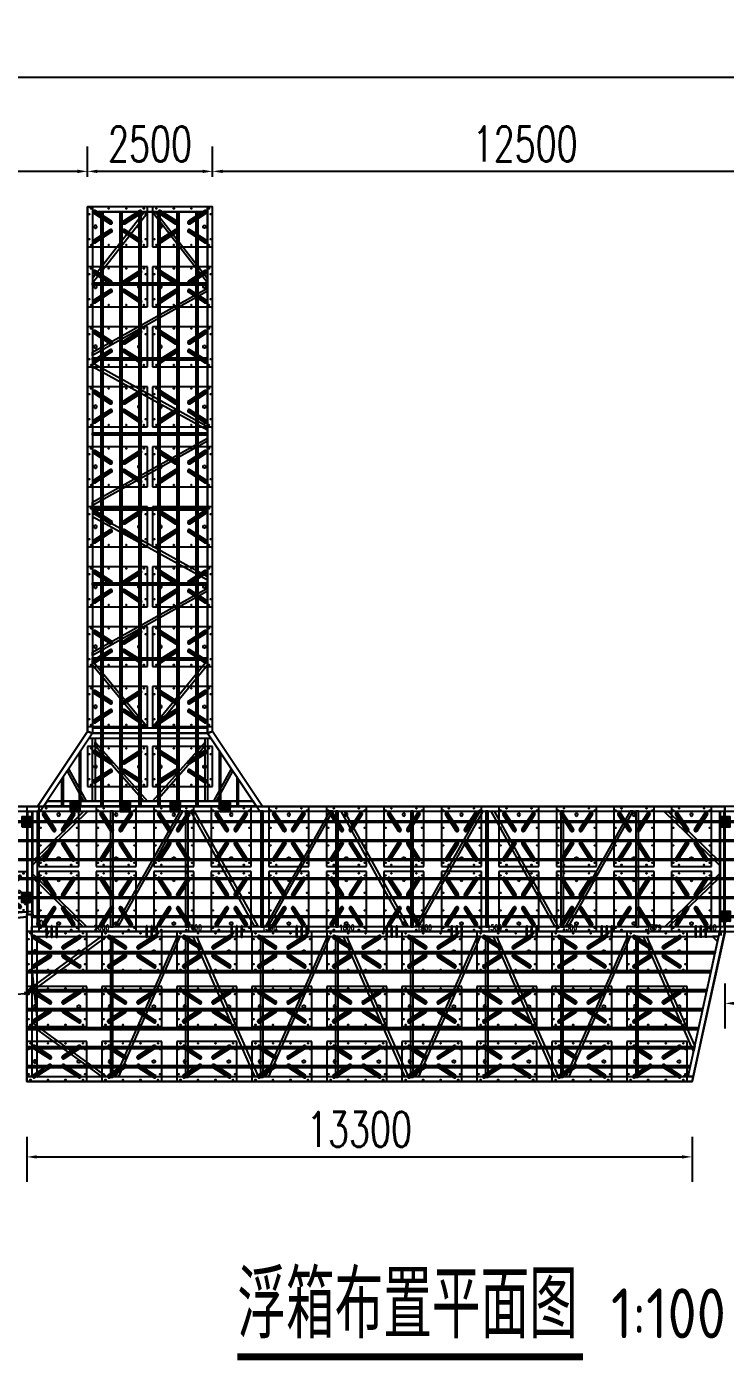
# Model space of a CAD drawing. Extents: x -89702 to 926017, y -610001 to -56924.
# Drawn here: x 317316 to 331281, y -326231 to -299554 of the extents above; entities that cross this region are included whole.
import ezdxf

# ---------------------------------------------------------------- set-up
doc = ezdxf.new("R2010")
doc.units = 0
doc.header["$LTSCALE"] = 10
doc.header["$MEASUREMENT"] = 0
doc.linetypes.add('ACAD_ISO14W100', pattern=[24, 12, -3, 0, -3, 0, -3, 0, -3])
for name, color, linetype in [('BJ02', 2, 'Continuous'), ('DIM_SYMB', 3, 'Continuous'), ('PUB_DIM', 3, 'Continuous'), ('PUB_TEXT', 7, 'Continuous'), ('W-ALUMINUM_FRAME铝架', 30, 'Continuous'), ('W-FLOAT_BOWL浮筒', 253, 'Continuous'), ('W-STEEL_FRAME钢架', 3, 'Continuous'), ('W-STEEL_KEEL钢龙骨', 5, 'Continuous')]:
    doc.layers.add(name, color=color, linetype=linetype)
doc.styles.get("Standard").update_dxf_attribs({"font": 'gbenor.shx', "bigfont": 'gbcbig.shx'})
doc.styles.add('STANDARD_T3', font='simplex.shx', dxfattribs={"width": 0.7, "bigfont": 'gbcbig.shx'})
doc.dimstyles.new('W&&200', dxfattribs={"dimtxt": 700, "dimasz": 200, "dimexe": 500, "dimexo": 600, "dimgap": 200, "dimtad": 1, "dimdec": 0, "dimzin": 0, "dimdsep": 46, "dimtxsty": 'STANDARD_T3', "dimcen": 0.09, "dimclrd": 1, "dimclre": 1, "dimclrt": 7, "dimazin": 2, "dimtfac": 1, "dimtdec": 0, "dimtix": 1, "dimtmove": 2, "dimatfit": 3, "dimfxl": 0, "dimtolj": 1, "dimtzin": 0, "dimarcsym": 0})
doc.dimstyles.new('W&&30', dxfattribs={"dimtxt": 105, "dimasz": 30, "dimexe": 75, "dimexo": 90, "dimgap": 30, "dimtad": 1, "dimdec": 0, "dimzin": 0, "dimdsep": 46, "dimtxsty": 'STANDARD_T3', "dimcen": 0.09, "dimclrd": 1, "dimclre": 1, "dimclrt": 7, "dimazin": 2, "dimtfac": 1, "dimtdec": 0, "dimtix": 1, "dimtmove": 2, "dimatfit": 3, "dimfxl": 0, "dimtolj": 1, "dimtzin": 0, "dimarcsym": 0})

# ---------------------------------------------------------------- blocks, each defined once
blk = doc.blocks.new('01')
h = blk.add_hatch()
h.set_pattern_fill('HOUND', color=77, scale=5)
h.set_pattern_definition([(0, (0, 0), (31.75, 7.9375), [127, -63.5]), (90, (0, 0), (-7.9375, -31.75), [127, -63.5])])
h.paths.add_polyline_path([(50227, 12928), (50227, 12728), (50427, 12728), (50427, 12928)])
h.paths.add_polyline_path([(50382, 12893, -1), (50402, 12893, -1)], flags=16)
h.paths.add_polyline_path([(50252, 12893, -1), (50272, 12893, -1)], flags=16)
h.paths.add_polyline_path([(50402, 12763, -1), (50382, 12763, -1)], flags=16)
h.paths.add_polyline_path([(50272, 12763, -1), (50252, 12763, -1)], flags=16)
at = {"color": 251}
blk.add_lwpolyline([(50227, 12928), (50427, 12928), (50427, 12728), (50227, 12728)], close=True, dxfattribs=at)
at = {"color": 6}
for centre in [(50262, 12893), (50392, 12893), (50262, 12763), (50392, 12763)]:
    blk.add_circle(centre, 10, dxfattribs=at)
blk = doc.blocks.new('*U1001')
at = {"color": 4}
blk.add_lwpolyline([(-6627, 17.5), (6627, 17.5), (6627, -17.5), (-6627, -17.5)], close=True, dxfattribs=at)
blk = doc.blocks.new('*U1002')
at = {"layer": 'W-STEEL_KEEL钢龙骨', "color": 0, "linetype": 'ByBlock', "lineweight": -2, "transparency": 16777216}
for p in [(0, 1900), (0, 1520), (0, 1140), (0, 760), (0, 380), (0, 0)]:
    blk.add_blockref('*U1001', p, dxfattribs=at)
blk = doc.blocks.new('*U1005')
at = {"color": 1}
blk.add_lwpolyline([(-25, 1406.5), (25, 1406.5), (25, -1406.5), (-25, -1406.5)], close=True, dxfattribs=at)
blk = doc.blocks.new('*U1006')
at = {"layer": 'W-ALUMINUM_FRAME铝架', "color": 0, "linetype": 'ByBlock', "lineweight": -2, "transparency": 16777216}
for p in [(0, 0), (1500, 0), (3000, 0), (4500, 0), (6000, 0), (7500, 0), (9000, 0), (10500, 0)]:
    blk.add_blockref('*U1005', p, dxfattribs=at)
blk = doc.blocks.new('*U1011')
at = {"color": 1}
blk.add_lwpolyline([(-25, 1156.5), (25, 1156.5), (25, -1156.5), (-25, -1156.5)], close=True, dxfattribs=at)
blk = doc.blocks.new('*U1012')
at = {"layer": 'W-ALUMINUM_FRAME铝架', "color": 0, "linetype": 'ByBlock', "lineweight": -2, "transparency": 16777216}
for p in [(0, 0), (1500, 0), (3000, 0), (4500, 0), (6000, 0), (7500, 0), (9000, 0), (10500, 0)]:
    blk.add_blockref('*U1011', p, dxfattribs=at)
blk = doc.blocks.new('*U1021')
at = {"layer": 'W-STEEL_FRAME钢架', "color": 1, "linetype": 'ByBlock'}
blk.add_lwpolyline([(-25, 1150), (25, 1150), (25, -1150), (-25, -1150)], close=True, dxfattribs=at)
blk = doc.blocks.new('*U1022')
at = {"layer": 'W-ALUMINUM_FRAME铝架', "color": 0, "linetype": 'ByBlock', "lineweight": -2, "transparency": 16777216}
for p in [(0, 0), (1500, 0), (3000, 0), (4500, 0), (6000, 0), (7500, 0)]:
    blk.add_blockref('*U1021', p, dxfattribs=at)
blk = doc.blocks.new('*U1023')
at = {"layer": 'W-STEEL_KEEL钢龙骨', "color": 4}
blk.add_lwpolyline([(5950, -18), (-5930, -18), (-5930, 17), (5950, 17)], close=True, dxfattribs=at)
blk = doc.blocks.new('*U1024')
at = {"layer": 'W-STEEL_KEEL钢龙骨', "color": 0, "linetype": 'ByBlock', "lineweight": -2, "transparency": 16777216}
for p in [(0, 1900), (0, 1520), (0, 1140), (0, 760), (0, 380), (0, 0)]:
    blk.add_blockref('*U1023', p, dxfattribs=at)
blk = doc.blocks.new('*D1121')
at = {"layer": 'Defpoints', "color": 0, "transparency": 16777216}
for p in [(321031, -302448), (321031, -303155), (333531, -303155)]:
    blk.add_point(p, dxfattribs=at)
at = {"layer": 'W-STEEL_FRAME钢架', "color": 1, "lineweight": -2, "transparency": 16777216}
for p, q in [((321031, -302555), (321031, -301948)), ((333531, -302555), (333531, -301948)), ((333331, -302448), (321231, -302448))]:
    blk.add_line(p, q, dxfattribs=at)
at = {"layer": 'W-STEEL_FRAME钢架', "color": 1, "transparency": 16777216}
for points in [[(321231, -302415), (321231, -302482), (321031, -302448)], [(333331, -302415), (333331, -302482), (333531, -302448)]]:
    blk.add_solid(points, dxfattribs=at)
at = {"layer": 'W-STEEL_FRAME钢架', "color": 7, "transparency": 16777216, "insert": (327281, -301898), "char_height": 700, "attachment_point": 5, "style": 'STANDARD_T3'}
blk.add_mtext('\\A1;12500', dxfattribs=at)
blk = doc.blocks.new('*D1122')
at = {"layer": 'Defpoints', "color": 0, "transparency": 16777216}
for p in [(318531, -302448), (318531, -303155), (321031, -303155)]:
    blk.add_point(p, dxfattribs=at)
at = {"layer": 'W-STEEL_FRAME钢架', "color": 1, "lineweight": -2, "transparency": 16777216}
for p, q in [((318531, -302555), (318531, -301948)), ((321031, -302555), (321031, -301948)), ((320831, -302448), (318731, -302448))]:
    blk.add_line(p, q, dxfattribs=at)
at = {"layer": 'W-STEEL_FRAME钢架', "color": 1, "transparency": 16777216}
for points in [[(318731, -302415), (318731, -302482), (318531, -302448)], [(320831, -302415), (320831, -302482), (321031, -302448)]]:
    blk.add_solid(points, dxfattribs=at)
at = {"layer": 'W-STEEL_FRAME钢架', "color": 7, "transparency": 16777216, "insert": (319781, -301898), "char_height": 700, "attachment_point": 5, "style": 'STANDARD_T3'}
blk.add_mtext('\\A1;2500', dxfattribs=at)
blk = doc.blocks.new('*D1123')
at = {"layer": 'Defpoints', "color": 0, "transparency": 16777216}
for p in [(310831, -302448), (318531, -303155), (310831, -315155)]:
    blk.add_point(p, dxfattribs=at)
at = {"layer": 'W-STEEL_FRAME钢架', "color": 1, "lineweight": -2, "transparency": 16777216}
for p, q in [((310831, -302848), (310831, -301948)), ((318531, -302555), (318531, -301948)), ((318331, -302448), (311031, -302448))]:
    blk.add_line(p, q, dxfattribs=at)
at = {"layer": 'W-STEEL_FRAME钢架', "color": 1, "transparency": 16777216}
for points in [[(311031, -302415), (311031, -302482), (310831, -302448)], [(318331, -302415), (318331, -302482), (318531, -302448)]]:
    blk.add_solid(points, dxfattribs=at)
at = {"layer": 'W-STEEL_FRAME钢架', "color": 7, "transparency": 16777216, "insert": (314681, -301898), "char_height": 700, "attachment_point": 5, "style": 'STANDARD_T3'}
blk.add_mtext('\\A1;7700', dxfattribs=at)
blk = doc.blocks.new('*D1131')
at = {"layer": 'Defpoints', "color": 0, "transparency": 16777216}
for p in [(317316, -317360), (314353, -317655), (317467, -318871)]:
    blk.add_point(p, dxfattribs=at)
at = {"layer": 'W-STEEL_FRAME钢架', "color": 1, "lineweight": -2, "transparency": 16777216}
for p, q in [((317427, -318473), (317516, -319369)), ((314464, -318769), (314553, -319664)), ((314703, -319147), (317267, -318891))]:
    blk.add_line(p, q, dxfattribs=at)
at = {"layer": 'W-STEEL_FRAME钢架', "color": 1, "transparency": 16777216}
for points in [[(317264, -318858), (317271, -318924), (317467, -318871)], [(314700, -319114), (314706, -319180), (314504, -319167)]]:
    blk.add_solid(points, dxfattribs=at)
at = {"layer": 'W-STEEL_FRAME钢架', "color": 7, "transparency": 16777216, "insert": (315931, -318472), "char_height": 700, "attachment_point": 5, "rotation": 5.6956, "style": 'STANDARD_T3'}
blk.add_mtext('\\A1;2977', dxfattribs=at)
blk = doc.blocks.new('*D1132')
at = {"layer": 'Defpoints', "color": 0, "transparency": 16777216}
for p in [(317316, -320655), (330616, -320655), (330616, -322162)]:
    blk.add_point(p, dxfattribs=at)
at = {"layer": 'W-STEEL_FRAME钢架', "color": 1, "lineweight": -2, "transparency": 16777216}
for p, q in [((317316, -321762), (317316, -322662)), ((330616, -321762), (330616, -322662)), ((317516, -322162), (330416, -322162))]:
    blk.add_line(p, q, dxfattribs=at)
at = {"layer": 'W-STEEL_FRAME钢架', "color": 1, "transparency": 16777216}
for points in [[(317516, -322129), (317516, -322195), (317316, -322162)], [(330416, -322129), (330416, -322195), (330616, -322162)]]:
    blk.add_solid(points, dxfattribs=at)
at = {"layer": 'W-STEEL_FRAME钢架', "color": 7, "transparency": 16777216, "insert": (323966, -321612), "char_height": 700, "attachment_point": 5, "style": 'STANDARD_T3'}
blk.add_mtext('\\A1;13300', dxfattribs=at)
blk = doc.blocks.new('*D1133')
at = {"layer": 'Defpoints', "color": 0, "transparency": 16777216}
for p in [(331273, -317656), (357781, -317655), (357781, -319090)]:
    blk.add_point(p, dxfattribs=at)
at = {"layer": 'W-STEEL_FRAME钢架', "color": 1, "lineweight": -2, "transparency": 16777216}
for p, q in [((331273, -318691), (331273, -319591)), ((357781, -318690), (357781, -319590)), ((331473, -319091), (357581, -319090))]:
    blk.add_line(p, q, dxfattribs=at)
at = {"layer": 'W-STEEL_FRAME钢架', "color": 1, "transparency": 16777216}
for points in [[(331473, -319057), (331473, -319124), (331273, -319091)], [(357581, -319056), (357581, -319123), (357781, -319090)]]:
    blk.add_solid(points, dxfattribs=at)
at = {"layer": 'W-STEEL_FRAME钢架', "color": 7, "transparency": 16777216, "insert": (344527, -318540), "char_height": 700, "attachment_point": 5, "rotation": 0.0018, "style": 'STANDARD_T3'}
blk.add_mtext('\\A1;26508', dxfattribs=at)
blk = doc.blocks.new('*D1134')
at = {"layer": 'Defpoints', "color": 0, "transparency": 16777216}
for p in [(331273, -317656), (333175, -318073), (330616, -320655)]:
    blk.add_point(p, dxfattribs=at)
at = {"layer": 'W-STEEL_FRAME钢架', "color": 1, "lineweight": -2, "transparency": 16777216}
for p, q in [((332784, -317987), (333663, -318180)), ((332560, -320877), (333132, -318268)), ((332127, -320987), (333006, -321179))]:
    blk.add_line(p, q, dxfattribs=at)
at = {"layer": 'W-STEEL_FRAME钢架', "color": 1, "transparency": 16777216}
for points in [[(333100, -318261), (333165, -318276), (333175, -318073)], [(332528, -320870), (332593, -320884), (332517, -321072)]]:
    blk.add_solid(points, dxfattribs=at)
at = {"layer": 'W-STEEL_FRAME钢架', "color": 7, "transparency": 16777216, "insert": (332309, -319455), "char_height": 700, "attachment_point": 5, "rotation": 77.6347, "style": 'STANDARD_T3'}
blk.add_mtext('\\A1;3070', dxfattribs=at)
blk = doc.blocks.new('fx1200')
for p, q in [((1200, 276), (0, 276)), ((0, 276), (0, -524)), ((1200, -524), (1200, 276)), ((121, 187), (116, 177)), ((116, 177), (118, 165)), ((118, 165), (121, 155)), ((128, 196), (121, 187)), ((121, 155), (129, 147)), ((126, 172), (129, 182)), ((128, 162), (126, 172)), ((139, 201), (128, 196)), ((134, 155), (128, 162)), ((129, 182), (136, 190)), ((129, 172), (131, 180)), ((131, 164), (129, 172)), ((137, 159), (129, 147)), ((129, 147), (453, -63)), ((131, 180), (137, 187)), ((137, 159), (131, 164)), ((134, 155), (458, -56)), ((136, 190), (145, 192)), ((137, 187), (145, 189)), ((153, 185), (137, 159)), ((461, -53), (137, 159)), ((150, 201), (139, 201)), ((145, 192), (155, 189)), ((145, 189), (153, 185)), ((159, 197), (150, 201)), ((159, 197), (153, 185)), ((153, 185), (477, -24)), ((478, -21), (155, 189)), ((483, -12), (159, 197)), ((1041, 197), (717, -12)), ((1045, 189), (722, -21)), ((723, -24), (1047, 185)), ((1064, 159), (741, -53)), ((742, -56), (1066, 155)), ((747, -63), (1071, 147)), ((1052, 201), (1041, 197)), ((1047, 185), (1041, 197)), ((1045, 189), (1055, 192)), ((1047, 185), (1055, 189)), ((1047, 185), (1064, 159)), ((1063, 201), (1052, 201)), ((1055, 192), (1064, 190)), ((1055, 189), (1063, 187)), ((1072, 196), (1063, 201)), ((1063, 187), (1069, 180)), ((1064, 190), (1072, 182)), ((1069, 164), (1064, 159)), ((1064, 159), (1071, 147)), ((1072, 162), (1066, 155)), ((1069, 180), (1071, 172)), ((1071, 172), (1069, 164)), ((1071, 147), (1079, 155)), ((1080, 187), (1072, 196)), ((1072, 182), (1076, 172)), ((1076, 172), (1072, 162)), ((1079, 155), (1084, 165)), ((1084, 177), (1080, 187)), ((1084, 165), (1084, 177)), ((453, -184), (129, -393)), ((132, -123), (134, -113)), ((134, -135), (132, -123)), ((134, -113), (140, -103)), ((140, -145), (134, -135)), ((458, -192), (134, -402)), ((137, -405), (461, -195)), ((140, -103), (150, -96)), ((150, -150), (140, -145)), ((150, -96), (161, -95)), ((161, -153), (150, -150)), ((477, -222), (153, -433)), ((155, -437), (478, -225)), ((159, -443), (483, -234)), ((161, -95), (171, -96)), ((171, -150), (161, -153)), ((171, -96), (180, -103)), ((180, -145), (171, -150)), ((180, -103), (187, -113)), ((187, -135), (180, -145)), ((187, -113), (188, -123)), ((188, -123), (187, -135)), ((461, -53), (453, -63)), ((453, -63), (464, -68)), ((464, -180), (453, -184)), ((453, -184), (461, -195)), ((467, -59), (458, -56)), ((458, -192), (467, -189)), ((461, -53), (477, -24)), ((469, -54), (461, -53)), ((461, -195), (469, -192)), ((461, -195), (477, -222)), ((464, -68), (475, -68)), ((475, -180), (464, -180)), ((478, -56), (467, -59)), ((467, -189), (478, -190)), ((475, -53), (469, -54)), ((469, -192), (475, -194)), ((482, -48), (475, -53)), ((475, -68), (485, -63)), ((485, -185), (475, -180)), ((475, -194), (482, -200)), ((483, -12), (477, -24)), ((477, -24), (482, -31)), ((482, -217), (477, -222)), ((477, -222), (483, -234)), ((478, -21), (485, -29)), ((485, -49), (478, -56)), ((478, -190), (485, -199)), ((485, -219), (478, -225)), ((482, -31), (485, -39)), ((485, -39), (482, -48)), ((482, -200), (485, -209)), ((485, -209), (482, -217)), ((491, -21), (483, -12)), ((483, -234), (491, -225)), ((485, -29), (488, -39)), ((488, -39), (485, -49)), ((485, -63), (493, -54)), ((493, -194), (485, -185)), ((485, -199), (488, -209)), ((488, -209), (485, -219)), ((496, -31), (491, -21)), ((491, -225), (496, -215)), ((493, -54), (496, -43)), ((496, -204), (493, -194)), ((496, -43), (496, -31)), ((496, -215), (496, -204)), ((709, -21), (704, -31)), ((704, -31), (704, -43)), ((704, -43), (707, -54)), ((707, -194), (704, -204)), ((704, -204), (704, -215)), ((704, -215), (709, -225)), ((707, -54), (715, -63)), ((715, -185), (707, -194)), ((717, -12), (709, -21)), ((709, -225), (717, -234)), ((712, -39), (715, -29)), ((715, -49), (712, -39)), ((712, -209), (715, -199)), ((715, -219), (712, -209)), ((715, -29), (722, -21)), ((723, -56), (715, -49)), ((715, -63), (725, -68)), ((725, -180), (715, -185)), ((715, -199), (723, -190)), ((722, -225), (715, -219)), ((717, -12), (723, -24)), ((717, -39), (718, -31)), ((718, -48), (717, -39)), ((717, -209), (718, -200)), ((718, -217), (717, -209)), ((723, -222), (717, -234)), ((717, -234), (1041, -443)), ((718, -31), (723, -24)), ((725, -53), (718, -48)), ((718, -200), (725, -194)), ((723, -222), (718, -217)), ((722, -225), (1045, -437)), ((741, -53), (723, -24)), ((733, -59), (723, -56)), ((723, -190), (733, -189)), ((741, -195), (723, -222)), ((1047, -433), (723, -222)), ((733, -54), (725, -53)), ((725, -68), (736, -68)), ((736, -180), (725, -180)), ((725, -194), (733, -192)), ((741, -53), (733, -54)), ((742, -56), (733, -59)), ((733, -189), (742, -192)), ((733, -192), (741, -195)), ((736, -68), (747, -63)), ((747, -184), (736, -180)), ((741, -53), (747, -63)), ((747, -184), (741, -195)), ((741, -195), (1064, -405)), ((1066, -402), (742, -192)), ((1071, -393), (747, -184)), ((1015, -113), (1012, -123)), ((1012, -123), (1015, -135)), ((1020, -103), (1015, -113)), ((1015, -135), (1020, -145)), ((1029, -96), (1020, -103)), ((1020, -145), (1029, -150)), ((1041, -95), (1029, -96)), ((1029, -150), (1041, -153)), ((1050, -96), (1041, -95)), ((1041, -153), (1050, -150)), ((1060, -103), (1050, -96)), ((1050, -150), (1060, -145)), ((1066, -113), (1060, -103)), ((1060, -145), (1066, -135)), ((1068, -123), (1066, -113)), ((1066, -135), (1068, -123)), ((0, -524), (1200, -524)), ((118, -412), (116, -423)), ((116, -423), (121, -435)), ((121, -402), (118, -412)), ((129, -393), (121, -402)), ((121, -435), (128, -443)), ((126, -420), (128, -410)), ((129, -430), (126, -420)), ((128, -410), (134, -402)), ((128, -443), (139, -448)), ((129, -393), (137, -405)), ((129, -420), (131, -412)), ((131, -428), (129, -420)), ((136, -437), (129, -430)), ((131, -412), (137, -405)), ((137, -433), (131, -428)), ((145, -438), (136, -437)), ((153, -433), (137, -405)), ((145, -435), (137, -433)), ((139, -448), (150, -448)), ((153, -433), (145, -435)), ((155, -437), (145, -438)), ((150, -448), (159, -443)), ((153, -433), (159, -443)), ((1041, -443), (1047, -433)), ((1041, -443), (1052, -448)), ((1055, -438), (1045, -437)), ((1047, -433), (1064, -405)), ((1055, -435), (1047, -433)), ((1052, -448), (1063, -448)), ((1063, -433), (1055, -435)), ((1064, -437), (1055, -438)), ((1069, -428), (1063, -433)), ((1063, -448), (1072, -443)), ((1071, -393), (1064, -405)), ((1064, -405), (1069, -412)), ((1072, -430), (1064, -437)), ((1066, -402), (1072, -410)), ((1069, -412), (1071, -420)), ((1071, -420), (1069, -428)), ((1079, -402), (1071, -393)), ((1072, -410), (1076, -420)), ((1076, -420), (1072, -430)), ((1072, -443), (1080, -435)), ((1084, -412), (1079, -402)), ((1080, -435), (1084, -423)), ((1084, -423), (1084, -412))]:
    blk.add_line(p, q)
for centre in [(35, 126), (75, 241), (425, 241), (775, 241), (1125, 241), (1165, 126), (35, -374), (75, -489), (425, -489), (775, -489), (1125, -489), (1165, -374)]:
    blk.add_circle(centre, 7)
blk = doc.blocks.new('*U1099')
at = {"layer": 'W-FLOAT_BOWL浮筒', "xscale": -1, "rotation": 180}
for p in [(-1250, -124), (50, -124)]:
    blk.add_blockref('fx1200', p, dxfattribs=at)
blk = doc.blocks.new('*U1100')
at = {"layer": 'W-FLOAT_BOWL浮筒', "color": 0, "linetype": 'ByBlock', "lineweight": -2, "transparency": 16777216}
for p in [(0, 0), (0, -1200), (0, -2400), (0, -3600), (0, -4800), (0, -6000), (0, -7200), (0, -8400), (0, -9600), (0, -10800)]:
    blk.add_blockref('*U1099', p, dxfattribs=at)
blk = doc.blocks.new('*U1103')
at = {"layer": 'W-FLOAT_BOWL浮筒', "xscale": -1}
for p in [(600, 1224), (600, 124), (600, -976)]:
    blk.add_blockref('fx1200', p, dxfattribs=at)
blk = doc.blocks.new('*U1104')
at = {"layer": 'W-FLOAT_BOWL浮筒', "color": 0, "linetype": 'ByBlock', "lineweight": -2, "transparency": 16777216}
for p in [(0, 0), (1500, 0), (3000, 0), (4500, 0), (6000, 0), (7500, 0), (9000, 0), (10500, 0), (12000, 0)]:
    blk.add_blockref('*U1103', p, dxfattribs=at)
blk = doc.blocks.new('*U1111')
at = {"layer": 'W-FLOAT_BOWL浮筒', "rotation": 90.00000000101699}
for p in [(-124, 50), (-124, -1250)]:
    blk.add_blockref('fx1200', p, dxfattribs=at)
blk = doc.blocks.new('*U1112')
at = {"layer": 'W-FLOAT_BOWL浮筒', "color": 0, "linetype": 'ByBlock', "lineweight": -2, "transparency": 16777216}
for p in [(0, 0), (1150, 0), (2300, 0), (3450, 0), (4600, 0), (5750, 0), (6900, 0), (8050, 0), (9200, 0), (10350, 0), (11500, 0), (12650, 0)]:
    blk.add_blockref('*U1111', p, dxfattribs=at)
blk = doc.blocks.new('*U1115')
at = {"layer": 'W-FLOAT_BOWL浮筒', "rotation": 180.0000000010169}
blk.add_blockref('fx1200', (600, -124), dxfattribs=at)
blk = doc.blocks.new('*U1116')
at = {"layer": 'W-FLOAT_BOWL浮筒', "color": 0, "linetype": 'ByBlock', "lineweight": -2, "transparency": 16777216}
for p in [(-4200, 0), (-2800, 0), (-1400, 0), (0, 0)]:
    blk.add_blockref('*U1115', p, dxfattribs=at)
blk = doc.blocks.new('1')
at = {"lineweight": -3}
for p, q in [((-1521933, 1214352), (-1521931, 1214355)), ((-1521933, 1214136), (-1521933, 1214352)), ((-1521919, 1214352), (-1521933, 1214352)), ((-1521921, 1214355), (-1521931, 1214355)), ((-1521919, 1214352), (-1521921, 1214355)), ((-1521919, 1214136), (-1521919, 1214352)), ((-1521938, 1214338), (-1521935, 1214338)), ((-1521938, 1214336), (-1521931, 1214336)), ((-1521938, 1214336), (-1521914, 1214336)), ((-1521938, 1214136), (-1521931, 1214136)), ((-1521938, 1214136), (-1521914, 1214136)), ((-1521938, 1214134), (-1521935, 1214134)), ((-1521936, 1214341), (-1521936, 1214346)), ((-1521936, 1214346), (-1521916, 1214346)), ((-1521935, 1214341), (-1521936, 1214341)), ((-1521935, 1214131), (-1521936, 1214131)), ((-1521936, 1214131), (-1521936, 1214126)), ((-1521936, 1214126), (-1521916, 1214126)), ((-1521934, 1214347), (-1521932, 1214347)), ((-1521934, 1214125), (-1521932, 1214125)), ((-1521932, 1214347), (-1521919, 1214347)), ((-1521932, 1214346), (-1521932, 1214341)), ((-1521932, 1214126), (-1521932, 1214131)), ((-1521932, 1214125), (-1521919, 1214125)), ((-1521919, 1214347), (-1521921, 1214347)), ((-1521921, 1214346), (-1521921, 1214341)), ((-1521921, 1214126), (-1521921, 1214131)), ((-1521919, 1214125), (-1521921, 1214125)), ((-1521917, 1214341), (-1521916, 1214341)), ((-1521914, 1214338), (-1521917, 1214338)), ((-1521914, 1214134), (-1521917, 1214134)), ((-1521917, 1214131), (-1521916, 1214131)), ((-1521916, 1214341), (-1521916, 1214346)), ((-1521916, 1214131), (-1521916, 1214126))]:
    blk.add_line(p, q, dxfattribs=at)
at = {"color": 6, "lineweight": -3}
for p, q in [((-1521931, 1214136), (-1521931, 1214355)), ((-1521921, 1214136), (-1521921, 1214355))]:
    blk.add_line(p, q, dxfattribs=at)
at = {"color": 1}
for p, q in [((-1521936, 1214346), (-1521934, 1214347)), ((-1521919, 1214347), (-1521916, 1214346))]:
    blk.add_line(p, q, dxfattribs=at)
at = {"lineweight": -3}
for points in [[(-1521933, 1214336), (-1521938, 1214336), (-1521938, 1214338), (-1521914, 1214338), (-1521914, 1214336), (-1521919, 1214336)], [(-1521933, 1214136), (-1521938, 1214136), (-1521938, 1214134), (-1521914, 1214134), (-1521914, 1214136), (-1521919, 1214136)], [(-1521935, 1214338), (-1521935, 1214341), (-1521917, 1214341), (-1521917, 1214338)], [(-1521935, 1214134), (-1521935, 1214131), (-1521917, 1214131), (-1521917, 1214134)]]:
    blk.add_lwpolyline(points, dxfattribs=at)
for centre, radius, start, end in [((-1521934, 1214129), 3.22, 223.6028, 316.3972), ((-1521926, 1214140), 14.7, 248.7607, 291.2393), ((-1521919, 1214129), 3.22, 223.6028, 316.3972)]:
    blk.add_arc(centre, radius, start, end, dxfattribs=at)
blk = doc.blocks.new('*D1571')
at = {"color": 1, "lineweight": -2, "transparency": 16777216}
for p, q in [((317445, -317655), (317785, -317655)), ((317815, -317665), (317815, -317580)), ((317415, -317745), (317415, -317730))]:
    blk.add_line(p, q, dxfattribs=at)
at = {"color": 1, "transparency": 16777216}
for points in [[(317445, -317650), (317445, -317660), (317415, -317655)], [(317785, -317650), (317785, -317660), (317815, -317655)]]:
    blk.add_solid(points, dxfattribs=at)
at = {"layer": 'Defpoints', "color": 0, "transparency": 16777216}
for p in [(317415, -317655), (317815, -317655), (317815, -317755)]:
    blk.add_point(p, dxfattribs=at)
at = {"color": 7, "transparency": 16777216, "insert": (317606, -317483), "char_height": 105, "attachment_point": 5, "style": 'STANDARD_T3'}
blk.add_mtext('\\A1;400', dxfattribs=at)
blk = doc.blocks.new('*D1572')
at = {"color": 1, "lineweight": -2, "transparency": 16777216}
for p, q in [((317815, -317665), (317815, -317580)), ((317845, -317655), (319785, -317655)), ((319815, -317627), (319815, -317730))]:
    blk.add_line(p, q, dxfattribs=at)
at = {"color": 1, "transparency": 16777216}
for points in [[(317845, -317650), (317845, -317660), (317815, -317655)], [(319785, -317650), (319785, -317660), (319815, -317655)]]:
    blk.add_solid(points, dxfattribs=at)
at = {"layer": 'Defpoints', "color": 0, "transparency": 16777216}
for p in [(319815, -317537), (319815, -317655), (317815, -317755)]:
    blk.add_point(p, dxfattribs=at)
at = {"color": 7, "transparency": 16777216, "insert": (318815, -317573), "char_height": 105, "attachment_point": 5, "style": 'STANDARD_T3'}
blk.add_mtext('\\A1;2000', dxfattribs=at)
blk = doc.blocks.new('*D1573')
at = {"color": 1, "lineweight": -2, "transparency": 16777216}
for p, q in [((319815, -317627), (319815, -317730)), ((319845, -317655), (321485, -317655)), ((321515, -317627), (321515, -317730))]:
    blk.add_line(p, q, dxfattribs=at)
at = {"color": 1, "transparency": 16777216}
for points in [[(319845, -317650), (319845, -317660), (319815, -317655)], [(321485, -317650), (321485, -317660), (321515, -317655)]]:
    blk.add_solid(points, dxfattribs=at)
at = {"layer": 'Defpoints', "color": 0, "transparency": 16777216}
for p in [(319815, -317537), (321515, -317537), (321515, -317655)]:
    blk.add_point(p, dxfattribs=at)
at = {"color": 7, "transparency": 16777216, "insert": (320665, -317573), "char_height": 105, "attachment_point": 5, "style": 'STANDARD_T3'}
blk.add_mtext('\\A1;1700', dxfattribs=at)
blk = doc.blocks.new('*D1574')
at = {"color": 1, "lineweight": -2, "transparency": 16777216}
for p, q in [((321515, -317627), (321515, -317730)), ((321545, -317655), (322785, -317655)), ((322815, -317627), (322815, -317730))]:
    blk.add_line(p, q, dxfattribs=at)
at = {"color": 1, "transparency": 16777216}
for points in [[(321545, -317650), (321545, -317660), (321515, -317655)], [(322785, -317650), (322785, -317660), (322815, -317655)]]:
    blk.add_solid(points, dxfattribs=at)
at = {"layer": 'Defpoints', "color": 0, "transparency": 16777216}
for p in [(321515, -317537), (322815, -317537), (322815, -317655)]:
    blk.add_point(p, dxfattribs=at)
at = {"color": 7, "transparency": 16777216, "insert": (322165, -317573), "char_height": 105, "attachment_point": 5, "style": 'STANDARD_T3'}
blk.add_mtext('\\A1;1300', dxfattribs=at)
blk = doc.blocks.new('*D1575')
at = {"color": 1, "lineweight": -2, "transparency": 16777216}
for p, q in [((322815, -317627), (322815, -317730)), ((322845, -317655), (324585, -317655)), ((324615, -317627), (324615, -317730))]:
    blk.add_line(p, q, dxfattribs=at)
at = {"color": 1, "transparency": 16777216}
for points in [[(322845, -317650), (322845, -317660), (322815, -317655)], [(324585, -317650), (324585, -317660), (324615, -317655)]]:
    blk.add_solid(points, dxfattribs=at)
at = {"layer": 'Defpoints', "color": 0, "transparency": 16777216}
for p in [(322815, -317537), (324615, -317537), (324615, -317655)]:
    blk.add_point(p, dxfattribs=at)
at = {"color": 7, "transparency": 16777216, "insert": (323715, -317573), "char_height": 105, "attachment_point": 5, "style": 'STANDARD_T3'}
blk.add_mtext('\\A1;1800', dxfattribs=at)
blk = doc.blocks.new('*D1576')
at = {"color": 1, "lineweight": -2, "transparency": 16777216}
for p, q in [((324615, -317627), (324615, -317730)), ((324645, -317655), (325885, -317655)), ((325915, -317627), (325915, -317730))]:
    blk.add_line(p, q, dxfattribs=at)
at = {"color": 1, "transparency": 16777216}
for points in [[(324645, -317650), (324645, -317660), (324615, -317655)], [(325885, -317650), (325885, -317660), (325915, -317655)]]:
    blk.add_solid(points, dxfattribs=at)
at = {"layer": 'Defpoints', "color": 0, "transparency": 16777216}
for p in [(324615, -317537), (325915, -317537), (325915, -317655)]:
    blk.add_point(p, dxfattribs=at)
at = {"color": 7, "transparency": 16777216, "insert": (325265, -317573), "char_height": 105, "attachment_point": 5, "style": 'STANDARD_T3'}
blk.add_mtext('\\A1;1300', dxfattribs=at)
blk = doc.blocks.new('*D1577')
at = {"color": 1, "lineweight": -2, "transparency": 16777216}
for p, q in [((325915, -317627), (325915, -317730)), ((325945, -317655), (327385, -317655)), ((327415, -317627), (327415, -317730))]:
    blk.add_line(p, q, dxfattribs=at)
at = {"color": 1, "transparency": 16777216}
for points in [[(325945, -317650), (325945, -317660), (325915, -317655)], [(327385, -317650), (327385, -317660), (327415, -317655)]]:
    blk.add_solid(points, dxfattribs=at)
at = {"layer": 'Defpoints', "color": 0, "transparency": 16777216}
for p in [(325915, -317537), (327415, -317537), (327415, -317655)]:
    blk.add_point(p, dxfattribs=at)
at = {"color": 7, "transparency": 16777216, "insert": (326665, -317573), "char_height": 105, "attachment_point": 5, "style": 'STANDARD_T3'}
blk.add_mtext('\\A1;1500', dxfattribs=at)
blk = doc.blocks.new('*D1578')
at = {"color": 1, "lineweight": -2, "transparency": 16777216}
for p, q in [((327415, -317627), (327415, -317730)), ((327445, -317655), (328885, -317655)), ((328915, -317627), (328915, -317730))]:
    blk.add_line(p, q, dxfattribs=at)
at = {"color": 1, "transparency": 16777216}
for points in [[(327445, -317650), (327445, -317660), (327415, -317655)], [(328885, -317650), (328885, -317660), (328915, -317655)]]:
    blk.add_solid(points, dxfattribs=at)
at = {"layer": 'Defpoints', "color": 0, "transparency": 16777216}
for p in [(327415, -317537), (328915, -317537), (328915, -317655)]:
    blk.add_point(p, dxfattribs=at)
at = {"color": 7, "transparency": 16777216, "insert": (328165, -317573), "char_height": 105, "attachment_point": 5, "style": 'STANDARD_T3'}
blk.add_mtext('\\A1;1500', dxfattribs=at)
blk = doc.blocks.new('*D1579')
at = {"color": 1, "lineweight": -2, "transparency": 16777216}
for p, q in [((328915, -317627), (328915, -317730)), ((328945, -317655), (330763, -317655)), ((330793, -317627), (330793, -317730))]:
    blk.add_line(p, q, dxfattribs=at)
at = {"color": 1, "transparency": 16777216}
for points in [[(328945, -317650), (328945, -317660), (328915, -317655)], [(330763, -317650), (330763, -317660), (330793, -317655)]]:
    blk.add_solid(points, dxfattribs=at)
at = {"layer": 'Defpoints', "color": 0, "transparency": 16777216}
for p in [(328915, -317537), (330793, -317537), (330793, -317655)]:
    blk.add_point(p, dxfattribs=at)
at = {"color": 7, "transparency": 16777216, "insert": (329854, -317573), "char_height": 105, "attachment_point": 5, "style": 'STANDARD_T3'}
blk.add_mtext('\\A1;1879', dxfattribs=at)
blk = doc.blocks.new('*D1580')
at = {"color": 1, "lineweight": -2, "transparency": 16777216}
for p, q in [((330793, -317627), (330793, -317730)), ((330823, -317655), (331163, -317655)), ((331193, -317646), (331193, -317730))]:
    blk.add_line(p, q, dxfattribs=at)
at = {"color": 1, "transparency": 16777216}
for points in [[(330823, -317650), (330823, -317660), (330793, -317655)], [(331163, -317650), (331163, -317660), (331193, -317655)]]:
    blk.add_solid(points, dxfattribs=at)
at = {"layer": 'Defpoints', "color": 0, "transparency": 16777216}
for p in [(330793, -317537), (331193, -317556), (331193, -317655)]:
    blk.add_point(p, dxfattribs=at)
at = {"color": 7, "transparency": 16777216, "insert": (330993, -317573), "char_height": 105, "attachment_point": 5, "style": 'STANDARD_T3'}
blk.add_mtext('\\A1;400', dxfattribs=at)
blk = doc.blocks.new('*D2432')
at = {"layer": 'Defpoints', "color": 0, "transparency": 16777216}
for p in [(357781, -300563), (310831, -301948), (357781, -301948)]:
    blk.add_point(p, dxfattribs=at)
at = {"layer": 'W-STEEL_FRAME钢架', "color": 1, "lineweight": -2, "transparency": 16777216}
for p, q in [((310831, -300963), (310831, -300063)), ((357781, -300963), (357781, -300063)), ((311031, -300563), (357581, -300563))]:
    blk.add_line(p, q, dxfattribs=at)
at = {"layer": 'W-STEEL_FRAME钢架', "color": 1, "transparency": 16777216}
for points in [[(311031, -300530), (311031, -300596), (310831, -300563)], [(357581, -300530), (357581, -300596), (357781, -300563)]]:
    blk.add_solid(points, dxfattribs=at)
at = {"layer": 'W-STEEL_FRAME钢架', "color": 7, "transparency": 16777216, "insert": (334306, -300013), "char_height": 700, "attachment_point": 5, "style": 'STANDARD_T3'}
blk.add_mtext('\\A1;46950', dxfattribs=at)

msp = doc.modelspace()

# ---------------------------------------------------------------- linework, layer by layer
at = {"color": 4}
for p, q in [((318531.2, -313655.4), (318631.2, -313685.7)), ((321031.2, -313655.4), (320931.2, -313685.7))]:
    msp.add_line(p, q, dxfattribs=at)
at = {"color": 0}
for p, q in [((317532.3, -315242.4), (317522.3, -315242.4)), ((329208.3, -315242.4), (329218.3, -315242.4)), ((331175.3, -315255.4), (331175.3, -317555.4)), ((317531.8, -320568.4), (317521.8, -320568.4))]:
    msp.add_line(p, q, dxfattribs=at)
at = {"color": 251}
for p, q in [((317522.3, -315242.4), (317522.3, -317555.4)), ((317521.8, -320568.4), (317521.8, -317755.4))]:
    msp.add_line(p, q, dxfattribs=at)
at = {"color": 6}
for points in [[(317722.7, -315048.4), (317662.7, -315138.4), (321899.6, -315138.4), (321839.6, -315048.4)], [(317339.3, -315255.4), (317429.3, -315255.4), (317429.3, -317310.7), (317339.3, -317310.7)], [(331255.3, -315255.4), (331165.3, -315255.4), (331165.3, -317555.4), (331255.3, -317555.4)]]:
    msp.add_lwpolyline(points, close=True, dxfattribs=at)
at = {"color": 4}
msp.add_lwpolyline([(317722.7, -315048.4), (321839.6, -315048.4)], dxfattribs=at)
at = {"color": 3}
for points in [[(331263.6, -315255.4), (317326.3, -315255.4), (317326.3, -315155.4), (331263.6, -315155.4)], [(344517.3, -317555.4), (331272.4, -317555.4), (331272.4, -317655.4), (344517.3, -317655.4)]]:
    msp.add_lwpolyline(points, close=True, dxfattribs=at)
at = {"color": 2}
for points in [[(317415.2, -317555.4), (331263.3, -317555.4), (331263.3, -317655.4), (317415.2, -317655.4)], [(317415.2, -317755.4), (331149.1, -317755.6), (331170.8, -317656.4), (317415.2, -317655.4)]]:
    msp.add_lwpolyline(points, close=True, dxfattribs=at)
at = {"color": 1}
for points in [[(331025.8, -317755.6), (331127.4, -317854.7), (331146.9, -317765.8), (331136.1, -317755.6)], [(330435.2, -320554.4), (330528.2, -320554.4), (330537.9, -320543.7), (330552.9, -320475.4)]]:
    msp.add_lwpolyline(points, close=True, dxfattribs=at)
at = {"color": 3}
msp.add_lwpolyline([(317315.8, -320555.4), (330637.9, -320554.3), (330615.8, -320655.4), (317315.8, -320655.4), (317315.8, -320555.4)], dxfattribs=at)
at = {"layer": 'BJ02', "color": 3}
msp.add_line((317415.8, -317311.6), (317458.7, -317311.6), dxfattribs=at)
at = {"layer": 'DIM_SYMB', "const_width": 140}
msp.add_lwpolyline([(321527.6, -326160.9), (328435.3, -326160.9)], dxfattribs=at)
at = {"layer": 'PUB_DIM', "color": 2}
for points in [[(320997.8, -313785.7), (320931.2, -313685.7), (318631.2, -313685.7), (318564.5, -313785.7)], [(320931.2, -313685.7), (320931.2, -313585.7), (318631.2, -313585.7), (318631.2, -313685.7)]]:
    msp.add_lwpolyline(points, close=True, dxfattribs=at)
at = {"layer": 'PUB_DIM', "color": 1}
msp.add_lwpolyline([(320881.2, -313785.7), (320931.2, -313785.7)], dxfattribs=at)
at = {"layer": 'W-ALUMINUM_FRAME铝架', "color": 1}
for points in [[(319741.5, -303255.4), (319671.6, -303255.4), (318631.2, -304590.6), (318631.2, -304676.9), (319741.5, -303255.4)], [(319820.9, -303255.4), (319890.7, -303255.4), (320931.2, -304590.6), (320931.2, -304676.9), (319820.9, -303255.4)], [(318631.2, -306132.9), (318631.2, -306065.3), (320931.2, -304782.9), (320931.2, -304843.5), (318631.2, -306132.9)], [(318631.2, -306284.4), (318631.2, -306352), (320931.2, -307620.9), (320931.2, -307560.4), (318631.2, -306284.4)], [(318631.2, -309132.9), (318631.2, -309065.3), (320931.2, -307782.9), (320931.2, -307843.5), (318631.2, -309132.9)], [(318631.2, -309284.4), (318631.2, -309352), (320931.2, -310620.9), (320931.2, -310560.4), (318631.2, -309284.4)], [(318631.2, -312132.9), (318631.2, -312065.3), (320931.2, -310782.9), (320931.2, -310843.5), (318631.2, -312132.9)], [(319741.5, -313581.4), (319671.6, -313581.4), (318631.2, -312323.8), (318631.2, -312237.4), (319741.5, -313581.4)], [(319820.9, -313581.4), (319890.7, -313581.4), (320931.2, -312316.2), (320931.2, -312229.9), (319820.9, -313581.4)], [(318681.2, -313785.7), (318681.2, -315048.4), (318631.2, -315048.4), (318631.2, -313785.7), (318681.2, -313785.7)], [(318681.2, -313935.7), (318681.2, -313863.8), (319729, -315048.4), (319659.4, -315048.4), (318680.8, -313935.3)], [(320881.2, -313863.8), (319833.3, -315048.4), (319902.9, -315048.4), (320881.5, -313935.3), (320881.2, -313863.8)], [(320931.2, -313785.7), (320931.2, -315048.4), (320881.2, -315048.4), (320881.2, -313785.7)], [(318508.2, -315048.4), (318156.4, -314397.8), (318126.1, -314443.2), (318448.7, -315048.4), (318508.2, -315048.4)], [(321112.6, -315048.4), (321436.2, -314443.2), (321405.9, -314397.8), (321053.2, -315048.4), (321112.6, -315048.4)], [(317432.3, -316249.8), (317432.3, -316326.8), (318529.8, -315255.4), (318452.9, -315255.4), (317432.3, -316249.8)], [(319087.1, -317546.5), (319152, -317546.5), (320437.4, -315246.5), (320376.3, -315246.5), (319087.1, -317546.5)], [(321935.4, -317546.5), (321870.6, -317546.5), (320599.4, -315246.5), (320660.5, -315246.5), (321935.4, -317546.5)], [(322087.1, -317546.5), (322152, -317546.5), (323437.4, -315246.5), (323376.3, -315246.5), (322087.1, -317546.5)], [(324935.4, -317546.5), (324870.6, -317546.5), (323599.4, -315246.5), (323660.5, -315246.5), (324935.4, -317546.5)], [(325087.1, -317546.5), (325152, -317546.5), (326437.4, -315246.5), (326376.3, -315246.5), (325087.1, -317546.5)], [(327935.4, -317546.5), (327870.6, -317546.5), (326599.4, -315246.5), (326660.5, -315246.5), (327935.4, -317546.5)], [(328087.1, -317546.5), (328152, -317546.5), (329437.4, -315246.5), (329376.3, -315246.5), (328087.1, -317546.5)], [(331165.3, -316249.8), (331165.3, -316326.8), (330059.3, -315255.4), (330136.2, -315255.4), (331165.3, -316249.8)], [(317432.3, -316573.9), (317432.3, -316497), (318517.7, -317556.7), (318439.4, -317555.4), (317432.3, -316573.9)], [(331165.3, -316573.9), (331165.3, -316497), (330071.4, -317556.7), (330149.7, -317555.4), (331165.3, -316573.9)], [(317415.8, -318844.1), (317415.8, -318770.9), (318810.5, -317755.4), (318907.9, -317755.4), (317415.8, -318844.1)], [(319090.4, -320556.6), (319156.8, -320555.4), (320384.4, -317755.4), (320321.7, -317755.4), (319090.4, -320556.6)], [(321940.4, -320556.6), (321873.9, -320555.4), (320646.4, -317755.4), (320709, -317755.4), (321940.4, -320556.6)], [(322090.4, -320556.6), (322156.8, -320555.4), (323384.4, -317755.4), (323321.7, -317755.4), (322090.4, -320556.6)], [(324940.4, -320556.6), (324873.9, -320555.4), (323646.4, -317755.4), (323709, -317755.4), (324940.4, -320556.6)], [(325090.4, -320556.6), (325156.8, -320555.4), (326384.4, -317755.4), (326321.7, -317755.4), (325090.4, -320556.6)], [(327940.4, -320556.6), (327873.9, -320555.4), (326646.4, -317755.4), (326709, -317755.4), (327940.4, -320556.6)], [(328090.4, -320556.6), (328156.8, -320555.4), (329384.4, -317755.4), (329323.4, -317751.6), (328090.4, -320556.6)], [(330669.2, -319944.5), (330647.5, -320043.6), (329646.4, -317755.4), (329707.3, -317751.6), (330666.2, -319933)], [(317415.8, -319466.7), (317415.8, -319539.9), (318810.5, -320555.4), (318907.9, -320555.4), (317415.8, -319466.7)]]:
    msp.add_lwpolyline(points, dxfattribs=at)
at = {"layer": 'W-FLOAT_BOWL浮筒'}
msp.add_lwpolyline([(332530.7, -315155.4), (322031, -315155.4), (321031, -313655.4), (321031, -303155.4), (318531, -303155.4), (318531, -313655.4), (317531, -315155.4), (310831, -315155.4), (308179.3, -317807), (306411.6, -317453.5), (299074.4, -309975.1), (297289.9, -311725.9), (304643.8, -319221.2), (304997.4, -320989), (302345.7, -323640.7), (304113.5, -325408.4), (310333.2, -319188.7), (312048.9, -318262.7), (314353, -317655.4), (317313.9, -317360.2), (317315.6, -320655.4), (330615.6, -320655.4), (331273.1, -317656.2), (357780.7, -317655.4)], dxfattribs=at)
at = {"layer": 'W-STEEL_FRAME钢架', "color": 0}
msp.add_line((317419.3, -315255.4), (317419.3, -317337.9), dxfattribs=at)
at = {"layer": 'W-STEEL_FRAME钢架'}
for points in [[(332530.8, -315155.4), (322031.2, -315155.4), (321031.2, -313655.4), (321031.2, -303155.4), (318531.2, -303155.4), (318531.2, -313655.4), (317531.2, -315155.4), (310831.2, -315155.4), (308179.5, -317807), (306413, -317449.1), (298988.6, -310024.8), (297219.4, -311796.7), (304611.5, -319253.8), (304997.5, -320989), (302345.9, -323640.7), (304113.6, -325408.4), (310333.4, -319188.7), (312049.1, -318262.7), (314353.1, -317655.4), (317315.8, -317359.9), (317315.8, -320655.4), (330615.8, -320655.4), (331273.3, -317656.2), (357780.8, -317655.4)], [(332584.3, -315255.4), (321977.6, -315255.4), (320931.2, -313685.7), (320931.2, -303255.4), (318631.2, -303255.4), (318631.2, -313685.7), (317584.7, -315255.4), (310872.6, -315255.4), (308212.3, -317915.7), (306363.6, -317541.1), (298988.7, -310166.2), (297360.5, -311796.9), (304702.8, -319203.9), (305107.1, -321020.9), (302487.3, -323640.7), (304113.6, -325267), (310273, -319107.6), (312012.1, -318169.1), (314335.3, -317556.7), (317415.8, -317249.4), (317415.8, -320555.4), (330535.5, -320554.3), (331192.8, -317556.2), (357680.8, -317555.4)]]:
    msp.add_lwpolyline(points, dxfattribs=at)
for points in [[(318531.2, -313655.4), (318531.2, -303155.4), (318631.2, -303155.4), (318631.2, -313685.7)], [(318631.2, -303155.4), (318631.2, -303255.4), (320931.2, -303255.4), (320931.2, -303155.4)], [(321031.2, -313655.4), (321031.2, -303155.4), (320931.2, -303155.4), (320931.2, -313685.7)], [(318631.2, -313685.7), (317651.3, -315155.4), (317531.2, -315155.4), (318531.2, -313655.4)], [(320931.2, -313685.7), (321911, -315155.4), (322031.2, -315155.4), (321031.2, -313655.4)], [(317315.8, -317311.6), (317415.8, -317311.6), (317415.8, -320555.4), (317315.8, -320555.4)], [(331171, -317655.1), (331278.9, -317655.1), (330637.9, -320554.3), (330535.5, -320554.3)]]:
    msp.add_lwpolyline(points, close=True, dxfattribs=at)
at = {"layer": 'W-STEEL_FRAME钢架', "color": 5}
for points in [[(317315.8, -315155.4), (317315.8, -317359.9), (314353.1, -317655.4), (312049.1, -318262.7), (310831.2, -315155.4)], [(317315.8, -317655.4), (331273.1, -317655.4), (331273.1, -315155.4), (317315.8, -315155.4)], [(331273.1, -317655.4), (344527.1, -317655.4), (344527.1, -315155.4), (331273.1, -315155.4)]]:
    msp.add_lwpolyline(points, close=True, dxfattribs=at)
msp.add_lwpolyline([(317315.8, -317655.4), (331273.3, -317656.2), (330615.8, -320655.4), (317315.8, -320655.4), (317315.9, -317655.4)], dxfattribs=at)
at = {"layer": 'W-STEEL_KEEL钢龙骨'}
for points in [[(318363.7, -315135.3), (318398.7, -315135.3), (318398.7, -314034.4), (318363.7, -314086.9), (318363.7, -315135.3)], [(321198.7, -314086.9), (321163.7, -314034.4), (321163.7, -315135.3), (321198.7, -315135.3), (321198.7, -314086.9)], [(318013.7, -315135.3), (318048.7, -315135.3), (318048.7, -314559.4), (318013.7, -314611.9), (318013.7, -315135.3)]]:
    msp.add_lwpolyline(points, dxfattribs=at)
msp.add_lwpolyline([(321513.7, -315135.3), (321548.7, -315135.3), (321548.7, -314611.9), (321513.7, -314559.4)], close=True, dxfattribs=at)
at = {"layer": 'W-STEEL_KEEL钢龙骨', "color": 4}
for points in [[(317316.3, -315472.9), (311053.7, -315472.9), (311039.8, -315437.9), (317316.3, -315437.9)], [(317316.3, -315437.9), (331273.3, -315437.9), (331273.3, -315472.9), (317316.3, -315472.9)], [(317316.3, -315852.9), (311204.2, -315852.9), (311189.9, -315816.8), (317316.3, -315817.9)], [(317316.3, -315817.9), (331273.3, -315817.9), (331273.3, -315852.9), (317316.3, -315852.9)], [(317316.3, -316232.9), (311354.8, -316232.9), (311340.9, -316197.9), (317316.3, -316197.9)], [(317316.3, -316197.9), (331273.3, -316197.9), (331273.3, -316232.9), (317316.3, -316232.9)], [(317316.3, -316612.9), (311505.3, -316612.9), (311491.5, -316577.9), (317316.3, -316577.9)], [(317316.3, -316577.9), (331273.3, -316577.9), (331273.3, -316612.9), (317316.3, -316612.9)], [(317316.3, -316992.9), (311655.9, -316992.9), (311642, -316957.9), (317316.3, -316957.9)], [(317316.3, -316957.9), (331273.3, -316957.9), (331273.3, -316992.9), (317316.3, -316992.9)], [(317415.8, -317337.9), (331273.3, -317337.9), (331273.3, -317372.9), (317415.8, -317372.9)], [(317315.8, -318092.9), (331075.1, -318092.9), (331082.8, -318057.9), (317315.8, -318057.9)], [(317315.8, -318472.9), (330991.8, -318472.9), (330999.5, -318437.9), (317315.8, -318437.9)], [(317315.8, -318852.9), (330908.5, -318852.9), (330916.2, -318817.9), (317315.8, -318817.9)], [(317315.8, -319232.9), (330825.2, -319232.9), (330832.9, -319197.9), (317315.8, -319197.9)], [(317315.8, -319612.9), (330741.9, -319612.9), (330749.6, -319577.9), (317315.8, -319577.9)], [(317315.8, -319992.9), (330658.4, -319994), (330666, -319959), (317315.8, -319957.9)], [(317315.8, -320372.9), (330575.3, -320372.9), (330583, -320337.9), (317315.8, -320337.9)]]:
    msp.add_lwpolyline(points, close=True, dxfattribs=at)

# ---------------------------------------------------------------- block references
at = {"color": 4, "xscale": -1}
for p, rotation in [((331113.8, -264828.2), 90), ((332113.8, -264828.2), 90), ((333113.8, -264828.2), 90), ((334113.8, -264828.2), 90), ((266992.1, -302633.6), 180), ((280948.1, -302632.2), 180)]:
    msp.add_blockref('01', p, dxfattribs=dict(at, rotation=rotation))
at = {"color": 4}
for p in [(266992.1, -329799.8), (280948.1, -330175.9)]:
    msp.add_blockref('01', p, dxfattribs=at)
at = {"color": 1}
for p in [(1839641.4, -1531891.8), (1839741.4, -1531891.8), (1839841.4, -1531891.8), (1841641, -1531891.7), (1841741, -1531891.7), (1841841, -1531891.7), (1843341, -1531891.8), (1843441, -1531891.8), (1843541, -1531891.8), (1844641, -1531891.7), (1844741, -1531891.7), (1844841, -1531891.7)]:
    msp.add_blockref('1', p, dxfattribs=at)
at = {"color": 1, "xscale": -1}
for p in [(-1197411.5, -1531891.8), (-1197311.5, -1531891.8), (-1197211.5, -1531891.8), (-1196111.5, -1531891.8), (-1196011.5, -1531891.8), (-1195911.5, -1531891.8), (-1194611.5, -1531891.8), (-1194511.5, -1531891.8), (-1194411.5, -1531891.8), (-1193111.5, -1531891.8), (-1193011.5, -1531891.8), (-1192911.5, -1531891.8), (-1191232.9, -1531892), (-1191132.9, -1531892), (-1191032.9, -1531892)]:
    msp.add_blockref('1', p, dxfattribs=at)
at = {"layer": 'W-ALUMINUM_FRAME铝架', "linetype": 'ByBlock', "rotation": 90}
msp.add_blockref('*U1022', (319781.2, -312201.9), dxfattribs=at)
at = {"layer": 'W-ALUMINUM_FRAME铝架', "color": 3, "xscale": -1, "rotation": 180}
for name, p in [('*U1012', (319018.4, -316403)), ('*U1006', (319015.4, -319161.9))]:
    msp.add_blockref(name, p, dxfattribs=at)
at = {"layer": 'W-FLOAT_BOWL浮筒', "xscale": -1}
msp.add_blockref('*U1100', (319781, -303555.4), dxfattribs=at)
at = {"layer": 'W-FLOAT_BOWL浮筒', "color": 4, "linetype": 'ACAD_ISO14W100'}
msp.add_blockref('*U1112', (317955.8, -316405.4), dxfattribs=at)
at = {"layer": 'W-FLOAT_BOWL浮筒', "color": 3}
msp.add_blockref('*U1116', (316725.9, -316858.9), dxfattribs=at)
at = {"layer": 'W-FLOAT_BOWL浮筒', "color": 0, "xscale": -1, "rotation": 180}
msp.add_blockref('*U1104', (317915.6, -319155.4), dxfattribs=at)
at = {"layer": 'W-STEEL_KEEL钢龙骨', "color": 1, "rotation": 90}
msp.add_blockref('*U1024', (320721.2, -309205.4), dxfattribs=at)
at = {"layer": 'W-STEEL_KEEL钢龙骨', "color": 3}
msp.add_blockref('*U1002', (337900.3, -317355.4), dxfattribs=at)

# ---------------------------------------------------------------- texts
at = {"layer": 'PUB_TEXT', "color": 7}
for s, height, p in [('浮箱布置平面图', 1350.35, (321527.6, -325791.5)), ('1:100', 1000, (328995.3, -325791.5))]:
    msp.add_text(s, height=height, dxfattribs=at).set_placement(p)

# ---------------------------------------------------------------- dimensions: what is measured, and where the dimension line sits
at = {"color": 4}
dim = msp.add_linear_dim(base=(317815.2, -317655.4), p1=(317415.2, -317655.4), p2=(317815.2, -317755.4), dimstyle='W&&30', dxfattribs=at)
dim.commit()
dim.dimension.update_dxf_attribs({"geometry": '*D1571', "text_midpoint": (317606.5, -317482.6), "dimtype": 128})
for base, p1, p2, picture, middle in [((319814.8, -317655.4), (317815.2, -317755.4), (319814.8, -317536.9), '*D1572', (318815, -317572.9)), ((321514.8, -317655.4), (319814.8, -317536.9), (321514.8, -317537), '*D1573', (320664.8, -317572.9)), ((322814.8, -317655.4), (321514.8, -317537), (322814.8, -317536.9), '*D1574', (322164.8, -317572.9)), ((324614.7, -317655.4), (322814.8, -317536.9), (324614.7, -317537), '*D1575', (323714.7, -317572.9)), ((325914.7, -317655.4), (324614.7, -317537), (325914.7, -317537), '*D1576', (325264.7, -317572.9)), ((327414.7, -317655.4), (325914.7, -317537), (327414.7, -317537), '*D1577', (326664.7, -317572.9)), ((328914.7, -317655.4), (327414.7, -317537), (328914.7, -317537), '*D1578', (328164.7, -317572.9)), ((330793.3, -317655.4), (328914.7, -317537), (330793.3, -317537.2), '*D1579', (329854, -317572.9)), ((331192.8191, -317655.4157), (330793.3185, -317537.186), (331192.8191, -317556.2065), '*D1580', (330993.0688, -317572.9157))]:
    dim = msp.add_linear_dim(base=base, p1=p1, p2=p2, dimstyle='W&&30', dxfattribs=at)
    dim.commit()
    dim.dimension.update_dxf_attribs({"geometry": picture, "text_midpoint": middle})
at = {"layer": 'W-STEEL_FRAME钢架'}
for base, p1, p2, picture, middle in [((357780.8, -300563), (310831.2, -301948.3), (357780.8, -301948.3), '*D2432', (334306, -300013)), ((310831.2, -302448.3), (318531.2, -303155.4), (310831.2, -315155.4), '*D1123', (314681.2, -301898.3)), ((318531.2, -302448.3), (321031.2, -303155.4), (318531.2, -303155.4), '*D1122', (319781.2, -301898.3)), ((321031.2, -302448.3), (333530.8, -303155.4), (321031.2, -303155.4), '*D1121', (327281, -301898.3))]:
    dim = msp.add_linear_dim(base=base, p1=p1, p2=p2, dimstyle='W&&200', override={"dimfxl": 400, "dimfxlon": 1}, dxfattribs=at)
    dim.commit()
    dim.dimension.update_dxf_attribs({"geometry": picture, "text_midpoint": middle})
for p1, p2, distance, picture, middle in [((314353.1, -317655.4), (317315.8, -317359.9), -1518.9, '*D1131', (315930.6, -318471.8)), ((330615.8, -320655.4), (331273.3, -317656.2), -1946.8, '*D1134', (332308.9, -319454.9)), ((331273.2715, -317656.204), (357780.8145, -317655.3853), -1434.3808, '*D1133', (344527.0703, -318540.1754)), ((317315.8, -320655.4), (330615.8, -320655.4), -1506.5, '*D1132', (323965.8, -321611.9))]:
    dim = msp.add_aligned_dim(p1=p1, p2=p2, distance=distance, dimstyle='W&&200', override={"dimfxl": 400, "dimfxlon": 1}, dxfattribs=at)
    dim.commit()
    dim.dimension.update_dxf_attribs({"geometry": picture, "text_midpoint": middle})

doc.saveas('drawing.dxf')
